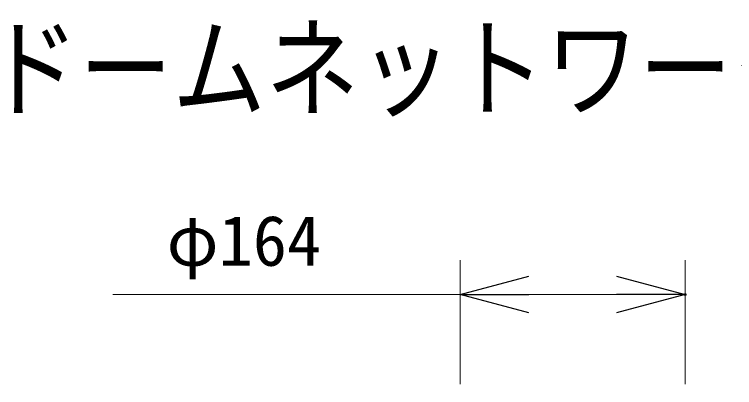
# Model space of a CAD drawing. Units: millimetres, scale not verified. Extents: x -62 to 63, y -57 to 57.
# Drawn here: x -20.35 to 5.91, y 43.36 to 56.96 of the extents above; entities that cross this region are included whole.
import ezdxf
from ezdxf.enums import TextEntityAlignment as Align

# ---------------------------------------------------------------- set-up
doc = ezdxf.new("R2010")
doc.units = ezdxf.units.MM
doc.header["$LTSCALE"] = 0.125
doc.header["$PDMODE"] = 32
doc.header["$PDSIZE"] = 0.0625
for name, color, linetype in [('0-0_0', 7, 'Continuous'), ('0-1_Defpoints', 7, 'Continuous'), ('0-2_MOJI1', 7, 'Continuous')]:
    doc.layers.add(name, color=color, linetype=linetype)
doc.layers.add('0-5_SUNPO', color=3, linetype='Continuous', lineweight=18)
doc.styles.add('ＭＳ ゴシック', font='')
doc.styles.get('ＭＳ ゴシック').set_extended_font_data('MS Gothic')

# ---------------------------------------------------------------- blocks, each defined once
blk = doc.blocks.new('_Open30')
at = {"layer": '0-0_0'}
blk.add_line((0, 0), (-1, 0), dxfattribs=at)
blk.add_lwpolyline([(-1, 0.26795), (0, 0), (-1, -0.26795)], dxfattribs=at)
blk = doc.blocks.new('D3')
at = {"layer": '0-1_Defpoints'}
for p in [(68.5991, 234.3966), (60.4009, 229.134), (68.5991, 229.134)]:
    blk.add_point(p, dxfattribs=at)
at = {"layer": '0-5_SUNPO'}
for p, q in [((60.4009, 231.134), (60.4009, 235.6466)), ((68.5991, 231.134), (68.5991, 235.6466)), ((60.4009, 234.3966), (47.7342, 234.3966)), ((66.0991, 234.3966), (62.9009, 234.3966))]:
    blk.add_line(p, q, dxfattribs=at)
at = {"layer": '0-5_SUNPO', "xscale": 2.5, "yscale": 2.5, "rotation": 180}
blk.add_blockref('_Open30', (60.4009, 234.3966), dxfattribs=at)
at = {"layer": '0-5_SUNPO', "xscale": 2.5, "yscale": 2.5}
blk.add_blockref('_Open30', (68.5991, 234.3966), dxfattribs=at)
at = {"layer": '0-5_SUNPO', "color": 7, "style": 'ＭＳ ゴシック'}
blk.add_text('φ164', height=1.833, dxfattribs=at).set_placement((49.6926, 234.8966), align=Align.BOTTOM_LEFT)

msp = doc.modelspace()

# ---------------------------------------------------------------- block references
at = {"layer": '0-5_SUNPO'}
msp.add_blockref('D3', (-64.4907, -187.6439), dxfattribs=at)

# ---------------------------------------------------------------- texts
at = {"layer": '0-2_MOJI1', "style": 'ＭＳ ゴシック', "width": 0.85}
msp.add_text('４Ｋ屋外ドームネットワークカメラ（天井付型）', height=2.933, dxfattribs=at).set_placement((-34.9907, 52.6576), align=Align.BOTTOM_LEFT)

doc.saveas('drawing.dxf')
